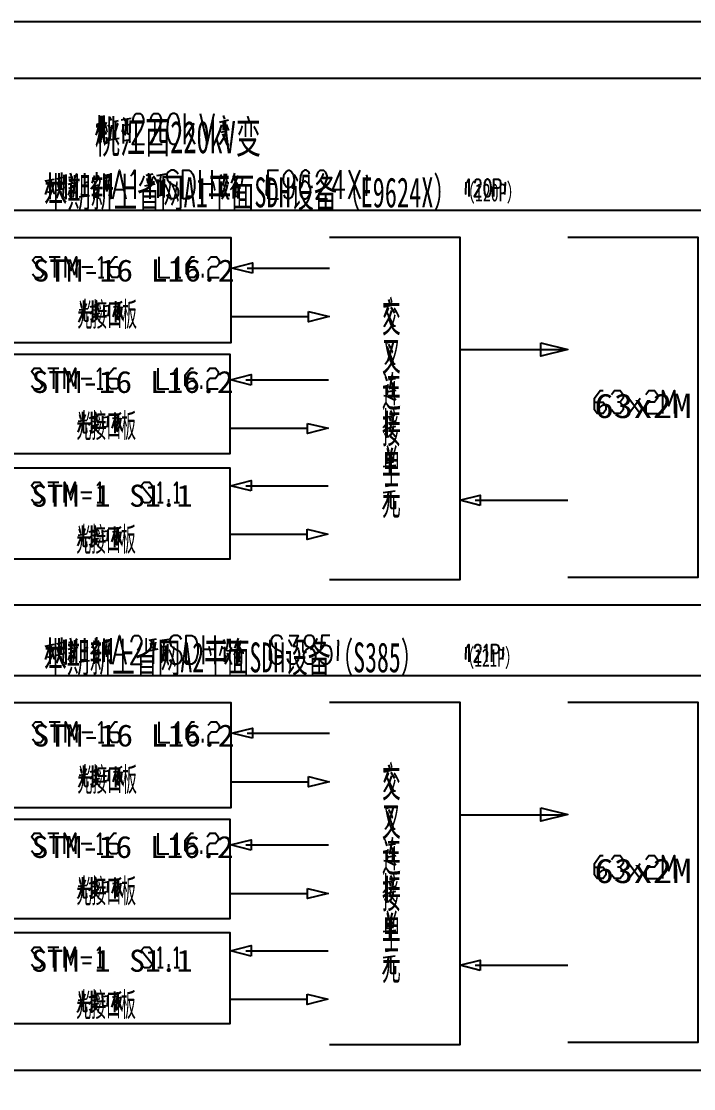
# Model space of a CAD drawing. Header units: metres. Extents: x 17 to 1757, y 17 to 1207.
# Drawn here: x 528 to 862, y 678 to 1207 of the extents above; entities that cross this region are included whole.
import ezdxf

# ---------------------------------------------------------------- set-up
doc = ezdxf.new("R2010")
doc.units = ezdxf.units.M
for name, color, linetype in [('LINES', 7, 'Continuous'), ('POLYLINES', 4, 'Continuous'), ('RECTS', 7, 'Continuous'), ('TEXTS', 3, 'Continuous')]:
    doc.layers.add(name, color=color, linetype=linetype)

msp = doc.modelspace()

# ---------------------------------------------------------------- linework, layer by layer
at = {"layer": 'LINES'}
for p, q in [((1672.37, 1179.07), (87.79, 1179.07)), ((566.95, 1160.93), (566.95, 1146.82)), ((568.39, 1160.5), (568.39, 1151.71)), ((572.14, 1160.06), (573, 1158.19)), ((609.58, 1146.53), (609.58, 1161.79)), ((628.58, 1160.78), (629.16, 1158.91)), ((566.95, 1156.18), (565.37, 1150.99)), ((565.66, 1156.32), (567.82, 1157.04)), ((566.95, 1155.74), (567.67, 1153.87)), ((567.67, 1156.03), (568.25, 1154.16)), ((570.55, 1157.47), (569.26, 1154.3)), ((572.42, 1154.16), (571.42, 1156.03)), ((572.28, 1148.11), (573.29, 1155.89)), ((573.72, 1157.62), (576.6, 1158.19)), ((575.16, 1157.76), (575.02, 1149.26)), ((577.9, 1158.62), (582.94, 1159.34)), ((578.76, 1156.46), (578.9, 1146.82)), ((582.36, 1156.18), (578.76, 1155.74)), ((582.22, 1147.25), (582.36, 1156.75)), ((614.04, 1156.75), (609.58, 1149.41)), ((627.72, 1156.18), (626.42, 1152)), ((626.71, 1157.47), (631.18, 1158.62)), ((628.44, 1157.76), (628.44, 1153.44)), ((629.45, 1158.19), (629.45, 1153.44)), ((630.02, 1156.32), (631.18, 1153.3)), ((567.24, 1151.42), (568.39, 1153.15)), ((569.26, 1153.44), (570.41, 1151.28)), ((572.28, 1148.4), (571.85, 1149.7)), ((573, 1148.83), (576.89, 1149.41)), ((611.3, 1152.29), (614.47, 1146.53)), ((627.58, 1152.43), (629.74, 1153.01)), ((617.06, 1119.31), (617.06, 1133.57)), ((622.82, 1133.57), (622.82, 1119.31)), ((686.76, 1133.57), (686.76, 1119.31)), ((690.79, 1119.31), (696.41, 1133.57)), ((690.79, 1133.57), (696.41, 1119.31)), ((540.31, 1128.24), (544.92, 1129.1)), ((542.62, 1132.42), (542.62, 1119.17)), ((546.07, 1129.39), (548.95, 1130.11)), ((546.94, 1132.13), (546.94, 1124.06)), ((546.94, 1127.81), (547.94, 1128.1)), ((548.38, 1132.42), (548.09, 1124.21)), ((549.53, 1131.26), (549.38, 1124.64)), ((549.53, 1130.69), (550.54, 1130.98)), ((549.53, 1127.95), (550.39, 1128.24)), ((551.98, 1129.97), (553.99, 1130.4)), ((552.41, 1129.39), (552.7, 1127.81)), ((552.7, 1132.27), (552.98, 1130.98)), ((553.42, 1130.11), (553.27, 1127.38)), ((554.57, 1127.38), (556.44, 1127.81)), ((556.01, 1131.84), (554.71, 1129.82)), ((559.75, 1132.13), (559.75, 1120.75)), ((563.5, 1127.09), (564.79, 1130.98)), ((565.66, 1132.56), (565.66, 1128.38)), ((567.53, 1128.53), (566.52, 1130.98)), ((569.26, 1131.98), (569.26, 1120.32)), ((569.26, 1130.98), (572.86, 1131.55)), ((570.7, 1129.54), (569.54, 1123.34)), ((569.83, 1128.67), (570.84, 1124.93)), ((572.14, 1129.97), (570.7, 1122.91)), ((571.27, 1128.67), (572.28, 1124.06)), ((590.28, 1131.12), (593.88, 1131.84)), ((590.71, 1129.68), (591.14, 1127.09)), ((592.15, 1131.41), (592.15, 1119.46)), ((592.87, 1126.8), (593.59, 1130.26)), ((600.07, 1131.55), (595.46, 1130.83)), ((596.04, 1128.96), (596.18, 1119.89)), ((599.5, 1128.38), (596.04, 1127.81)), ((597.19, 1127.95), (597.19, 1121.18)), ((597.34, 1128.1), (597.77, 1131.26)), ((598.34, 1128.1), (598.34, 1121.33)), ((599.21, 1120.03), (599.5, 1129.1)), ((627.14, 1131.41), (627.86, 1129.39)), ((627.72, 1121.76), (627.72, 1127.95)), ((629.02, 1131.84), (629.02, 1129.25)), ((629.02, 1131.12), (630.02, 1131.41)), ((633.48, 1129.82), (632.47, 1127.09)), ((634.2, 1132.13), (633.48, 1129.82)), ((633.62, 1130.26), (635.78, 1130.69)), ((541.46, 1122.77), (543.77, 1123.2)), ((545.93, 1123.63), (548.95, 1124.35)), ((546.94, 1123.06), (545.93, 1119.74)), ((546.94, 1125.79), (547.94, 1126.22)), ((547.8, 1123.2), (548.23, 1120.9)), ((549.38, 1124.78), (548.81, 1119.31)), ((549.38, 1124.93), (550.39, 1125.22)), ((551.69, 1126.66), (554.14, 1127.38)), ((552.55, 1123.92), (551.69, 1121.18)), ((551.98, 1124.64), (553.99, 1125.22)), ((553.42, 1123.92), (554.14, 1122.34)), ((555.58, 1127.52), (555.58, 1119.31)), ((561.48, 1127.66), (559.75, 1127.09)), ((566.81, 1126.22), (564.36, 1125.65)), ((564.36, 1125.94), (564.36, 1119.46)), ((564.36, 1123.78), (566.38, 1124.21)), ((566.66, 1119.46), (566.81, 1126.51)), ((575.02, 1124.06), (579.05, 1124.06)), ((594.6, 1126.66), (589.56, 1125.65)), ((598.06, 1126.22), (597.19, 1125.94)), ((597.19, 1123.92), (598.06, 1124.21)), ((617.06, 1126.8), (622.82, 1126.8)), ((627.72, 1127.38), (626.42, 1126.94)), ((628.44, 1123.49), (627.29, 1120.46)), ((628.73, 1125.79), (630.46, 1126.08)), ((630.6, 1126.51), (629.88, 1123.2)), ((633.48, 1125.36), (633.48, 1119.6)), ((633.48, 1124.78), (635.78, 1125.22)), ((633.77, 1122.62), (635.5, 1122.91)), ((634.63, 1124.93), (634.63, 1120.61)), ((635.93, 1125.5), (635.78, 1119.6)), ((650.76, 1126.8), (653.93, 1126.8)), ((557.16, 1120.46), (562.2, 1121.04)), ((564.36, 1122.05), (566.38, 1122.48)), ((564.36, 1120.18), (566.66, 1120.46)), ((596.18, 1120.9), (599.21, 1121.62)), ((635.78, 1120.61), (633.48, 1120.18)), ((650.76, 1119.31), (655.94, 1119.31)), ((913.7, 1113.55), (487.32, 1113.55)), ((542.18, 1090.66), (547.66, 1090.66)), ((544.92, 1090.66), (544.92, 1080.43)), ((558.46, 1085.62), (563.93, 1085.62)), ((566.66, 1080.43), (569.4, 1080.43)), ((604.82, 1080.43), (607.56, 1080.43)), ((618.36, 1080.43), (618.36, 1082.16)), ((640.39, 1085.04), (681.29, 1085.04)), ((561.34, 1064.74), (557.16, 1064.16)), ((558.46, 1065.46), (557.88, 1067.47)), ((559.32, 1068.91), (559.32, 1064.45)), ((559.75, 1064.88), (560.76, 1067.47)), ((564.22, 1066.18), (562.49, 1065.6)), ((562.49, 1062.29), (564.22, 1064.45)), ((567.24, 1064.74), (564.5, 1064.02)), ((564.65, 1066.61), (567.1, 1067.33)), ((565.51, 1064.88), (565.08, 1066.18)), ((565.37, 1069.06), (565.94, 1067.33)), ((566.38, 1067.04), (566.09, 1064.45)), ((569.26, 1066.75), (569.4, 1060.56)), ((569.26, 1066.18), (571.99, 1066.46)), ((571.7, 1061.71), (572.14, 1066.9)), ((575.16, 1065.46), (573.86, 1060.85)), ((576.17, 1066.03), (574.15, 1065.6)), ((575.16, 1068.62), (575.16, 1058.26)), ((575.16, 1064.45), (576.02, 1063.15)), ((576.46, 1067.33), (578.47, 1068.48)), ((576.89, 1065.31), (578.18, 1065.6)), ((708.22, 1065.89), (713.69, 1067.04)), ((710.09, 1065.6), (708.36, 1060.85)), ((710.52, 1069.49), (711.24, 1067.33)), ((711.67, 1065.6), (713.4, 1062.86)), ((561.48, 1058.69), (561.34, 1060.99)), ((564.22, 1062.14), (567.38, 1062.86)), ((565.51, 1064.16), (565.08, 1060.99)), ((565.8, 1060.42), (565.08, 1060.99)), ((565.8, 1060.42), (567.24, 1058.83)), ((566.38, 1062.58), (565.94, 1060.27)), ((569.4, 1061.42), (571.99, 1061.71)), ((632.33, 1060.99), (670.78, 1060.99)), ((712.97, 1048.61), (709.22, 1047.74)), ((710.52, 1047.31), (711.53, 1045.15)), ((745.8, 1044.58), (798.07, 1044.58)), ((541.61, 1035.36), (547.08, 1035.36)), ((544.34, 1035.36), (544.34, 1025.14)), ((558.02, 1030.32), (563.35, 1030.32)), ((639.82, 1029.6), (680.71, 1029.6)), ((708.94, 1031.04), (709.66, 1029.17)), ((710.52, 1029.74), (713.98, 1030.18)), ((712.39, 1032.05), (711.1, 1026)), ((712.54, 1028.3), (712.54, 1021.1)), ((566.09, 1025.14), (568.82, 1025.14)), ((604.25, 1025.14), (606.98, 1025.14)), ((617.78, 1025.14), (617.78, 1026.86)), ((708.07, 1026.29), (709.94, 1026.86)), ((710.52, 1023.84), (714.26, 1024.42)), ((710.66, 1025.86), (713.83, 1026.43)), ((708.22, 1021.82), (709.51, 1021.68)), ((829.61, 1012.9), (835.37, 1020.53)), ((829.61, 1020.53), (835.37, 1012.9)), ((557.88, 1010.3), (557.45, 1012.18)), ((558.74, 1013.76), (558.74, 1009.15)), ((559.32, 1009.73), (560.18, 1012.32)), ((564.07, 1011.31), (566.52, 1012.03)), ((564.79, 1013.76), (565.51, 1012.03)), ((565.8, 1011.74), (565.51, 1009.15)), ((568.68, 1011.6), (568.82, 1005.26)), ((571.27, 1006.56), (571.56, 1011.74)), ((574.73, 1013.33), (574.73, 1003.1)), ((575.88, 1012.03), (577.9, 1013.18)), ((710.52, 1011.31), (713.69, 1012.18)), ((711.53, 1014.34), (712.39, 1012.18)), ((712.82, 1011.89), (712.54, 1008.58)), ((560.9, 1009.44), (556.58, 1008.86)), ((556.66, 1003.68), (558.1, 1007.71)), ((561.91, 1007.14), (563.64, 1009.15)), ((563.64, 1011.02), (562.06, 1010.45)), ((563.64, 1006.85), (566.81, 1007.57)), ((566.66, 1009.44), (563.93, 1008.72)), ((564.94, 1009.58), (564.5, 1011.02)), ((565.08, 1009.01), (564.5, 1005.84)), ((565.8, 1007.28), (565.37, 1005.12)), ((568.68, 1010.88), (571.42, 1011.17)), ((568.82, 1006.13), (571.42, 1006.56)), ((574.73, 1010.3), (573.29, 1005.7)), ((575.59, 1010.74), (573.58, 1010.45)), ((574.73, 1009.15), (575.45, 1007.86)), ((576.31, 1010.02), (577.75, 1010.45)), ((707.93, 1005.98), (710.09, 1008.58)), ((710.09, 1010.88), (708.07, 1010.16)), ((710.09, 1005.7), (714.12, 1006.56)), ((713.98, 1009.01), (710.52, 1008)), ((711.82, 1008.29), (711.1, 1004.4)), ((711.67, 1009.15), (711.24, 1010.88)), ((712.82, 1006.27), (712.25, 1003.54)), ((560.9, 1003.39), (560.76, 1005.84)), ((565.22, 1005.26), (564.5, 1005.84)), ((565.22, 1005.26), (566.66, 1003.54)), ((631.75, 1005.55), (670.34, 1005.55)), ((712.1, 1003.68), (711.1, 1004.4)), ((712.1, 1003.68), (713.98, 1001.52)), ((709.8, 995.76), (710.52, 993.17)), ((712.39, 995.9), (711.53, 992.74)), ((709.51, 993.02), (709.51, 987.98)), ((712.82, 992.74), (709.51, 992.3)), ((709.94, 990.58), (712.39, 990.86)), ((711.1, 982.8), (711.1, 992.45)), ((712.97, 993.02), (712.68, 988.85)), ((707.93, 986.54), (714.12, 987.26)), ((709.51, 988.42), (712.97, 988.85)), ((541.61, 978.91), (547.08, 978.91)), ((544.34, 978.91), (544.34, 968.69)), ((639.82, 977.04), (680.57, 977.04)), ((707.93, 973.73), (713.83, 974.59)), ((709.08, 976.9), (712.82, 977.47)), ((557.88, 973.87), (563.35, 973.87)), ((601.51, 968.69), (601.51, 970.42)), ((753.43, 969.84), (799.37, 969.84)), ((566.09, 968.69), (568.82, 968.69)), ((596.04, 968.69), (598.78, 968.69)), ((604.25, 968.69), (606.84, 968.69)), ((557.74, 953.86), (557.3, 955.73)), ((558.74, 957.31), (558.74, 952.7)), ((559.18, 953.28), (560.04, 955.87)), ((563.64, 954.58), (561.91, 954)), ((563.93, 954.86), (566.52, 955.58)), ((564.94, 953.14), (564.5, 954.58)), ((564.65, 957.31), (565.37, 955.58)), ((565.8, 955.3), (565.51, 952.7)), ((568.54, 955.15), (568.82, 948.82)), ((568.54, 954.43), (571.42, 954.72)), ((568.68, 954.43), (571.42, 954.72)), ((571.13, 950.11), (571.56, 955.3)), ((574.58, 953.86), (573.14, 949.25)), ((575.45, 954.29), (573.58, 954)), ((574.58, 956.88), (574.58, 946.66)), ((575.88, 955.58), (577.9, 956.74)), ((576.17, 953.57), (577.61, 954)), ((556.51, 947.23), (558.02, 951.26)), ((560.76, 952.99), (556.58, 952.42)), ((560.9, 946.94), (560.76, 949.39)), ((561.91, 950.69), (563.64, 952.7)), ((563.5, 950.4), (566.81, 951.12)), ((566.66, 952.99), (563.93, 952.27)), ((564.94, 952.56), (564.5, 949.39)), ((565.22, 948.67), (564.5, 949.39)), ((565.22, 948.67), (566.66, 947.09)), ((565.8, 950.83), (565.37, 948.67)), ((568.82, 949.68), (571.42, 950.11)), ((574.58, 952.7), (575.45, 951.41)), ((631.75, 952.99), (670.2, 952.99)), ((487.32, 917.93), (913.7, 917.93)), ((542.62, 901.73), (542.62, 888.48)), ((546.94, 901.44), (546.94, 893.38)), ((548.38, 901.73), (548.09, 893.52)), ((549.53, 900.58), (549.38, 893.95)), ((549.53, 900), (550.54, 900.29)), ((552.7, 901.58), (552.98, 900.29)), ((556.01, 901.15), (554.71, 899.14)), ((559.75, 901.44), (559.75, 890.06)), ((563.5, 896.4), (564.79, 900.29)), ((565.66, 901.87), (565.66, 897.55)), ((567.53, 897.7), (566.52, 900.29)), ((569.26, 901.3), (569.26, 889.63)), ((569.26, 900.29), (572.86, 900.86)), ((591.86, 900.43), (595.46, 901.15)), ((593.74, 900.72), (593.74, 888.77)), ((601.66, 900.86), (597.05, 900.14)), ((599.06, 897.26), (599.35, 900.58)), ((618.79, 888.62), (618.79, 902.74)), ((624.41, 902.74), (624.41, 888.62)), ((628.73, 900.72), (629.45, 898.7)), ((630.6, 901.15), (630.6, 898.56)), ((630.6, 900.43), (631.75, 900.72)), ((635.93, 901.44), (635.06, 899.14)), ((540.31, 897.41), (544.92, 898.42)), ((546.07, 898.7), (548.95, 899.42)), ((546.94, 896.98), (547.94, 897.26)), ((546.94, 895.1), (547.94, 895.54)), ((549.53, 897.12), (550.39, 897.41)), ((551.69, 895.97), (554.14, 896.54)), ((551.98, 899.28), (553.99, 899.71)), ((552.41, 898.7), (552.7, 896.98)), ((553.42, 899.42), (553.27, 896.54)), ((554.57, 896.54), (556.44, 896.98)), ((555.58, 896.69), (555.58, 888.62)), ((561.48, 896.83), (559.75, 896.4)), ((566.81, 895.54), (564.36, 894.96)), ((564.36, 895.25), (564.36, 888.77)), ((566.66, 888.77), (566.81, 895.82)), ((570.7, 898.85), (569.54, 892.66)), ((569.83, 897.84), (570.84, 894.24)), ((572.14, 899.28), (570.7, 892.08)), ((571.27, 897.84), (572.28, 893.38)), ((596.18, 895.97), (591.29, 894.96)), ((592.44, 898.99), (592.87, 896.4)), ((594.46, 896.11), (595.18, 899.57)), ((597.62, 898.27), (597.77, 889.2)), ((601.08, 897.55), (597.62, 896.98)), ((598.78, 897.12), (598.78, 890.5)), ((599.64, 895.54), (598.78, 895.25)), ((599.93, 897.26), (599.93, 890.64)), ((600.94, 889.34), (601.08, 898.42)), ((618.79, 895.97), (624.41, 895.97)), ((629.3, 896.54), (628.01, 896.26)), ((629.3, 890.93), (629.3, 897.12)), ((630.31, 895.1), (632.04, 895.39)), ((632.18, 895.82), (631.46, 892.51)), ((635.06, 899.14), (634.06, 896.4)), ((635.21, 899.57), (637.37, 900)), ((541.46, 891.94), (543.77, 892.51)), ((545.93, 892.94), (548.95, 893.66)), ((546.94, 892.37), (545.93, 889.06)), ((547.8, 892.51), (548.23, 890.21)), ((549.38, 894.1), (548.81, 888.62)), ((549.38, 894.24), (550.39, 894.53)), ((552.55, 893.23), (551.69, 890.5)), ((551.98, 893.95), (553.99, 894.53)), ((553.42, 893.23), (554.14, 891.5)), ((557.16, 889.78), (562.2, 890.35)), ((564.36, 893.09), (566.38, 893.52)), ((564.36, 891.22), (566.38, 891.65)), ((564.36, 889.49), (566.66, 889.78)), ((575.02, 893.38), (579.05, 893.38)), ((597.77, 890.21), (600.94, 890.78)), ((598.78, 893.23), (599.64, 893.52)), ((630.17, 892.8), (628.87, 889.78)), ((635.21, 894.67), (635.21, 888.91)), ((635.21, 894.1), (637.51, 894.53)), ((637.37, 889.92), (635.21, 889.49)), ((635.5, 891.79), (637.08, 892.08)), ((636.36, 894.24), (636.36, 889.92)), ((637.51, 894.82), (637.37, 888.91)), ((913.7, 882.79), (487.32, 882.79)), ((542.18, 859.97), (547.66, 859.97)), ((544.92, 859.97), (544.92, 849.74)), ((558.46, 854.78), (563.93, 854.78)), ((640.39, 854.35), (681.29, 854.35)), ((566.66, 849.74), (569.4, 849.74)), ((604.82, 849.74), (607.56, 849.74)), ((618.36, 849.74), (618.36, 851.47)), ((558.46, 834.77), (557.88, 836.64)), ((559.32, 838.22), (559.32, 833.76)), ((559.75, 834.19), (560.76, 836.78)), ((565.37, 838.37), (565.94, 836.5)), ((575.16, 837.79), (575.16, 827.57)), ((576.46, 836.5), (578.47, 837.79)), ((710.52, 838.66), (711.24, 836.64)), ((561.34, 833.9), (557.16, 833.33)), ((564.22, 835.49), (562.49, 834.91)), ((562.49, 831.6), (564.22, 833.76)), ((564.22, 831.31), (567.38, 832.03)), ((567.24, 833.9), (564.5, 833.18)), ((564.65, 835.92), (567.1, 836.5)), ((565.51, 834.05), (565.08, 835.49)), ((565.51, 833.47), (565.08, 830.3)), ((566.38, 831.89), (565.94, 829.58)), ((566.38, 836.35), (566.09, 833.76)), ((569.26, 836.06), (569.4, 829.87)), ((569.26, 835.34), (571.99, 835.78)), ((571.7, 831.02), (572.14, 836.21)), ((575.16, 834.77), (573.86, 830.16)), ((576.17, 835.2), (574.15, 834.91)), ((575.16, 833.76), (576.02, 832.46)), ((576.89, 834.62), (578.18, 834.91)), ((708.22, 835.2), (713.69, 836.35)), ((710.09, 834.91), (708.36, 830.16)), ((711.67, 834.91), (713.4, 832.03)), ((561.48, 828), (561.34, 830.3)), ((565.8, 829.73), (565.08, 830.3)), ((565.8, 829.73), (567.24, 828)), ((569.4, 830.59), (571.99, 831.02)), ((632.33, 830.16), (670.78, 830.16)), ((712.97, 817.78), (709.22, 816.91)), ((710.52, 816.48), (711.53, 814.46)), ((745.8, 813.74), (798.07, 813.74)), ((541.61, 804.67), (547.08, 804.67)), ((544.34, 804.67), (544.34, 794.45)), ((558.02, 799.63), (563.35, 799.63)), ((708.94, 800.35), (709.66, 798.34)), ((712.39, 801.36), (711.1, 795.31)), ((566.09, 794.45), (568.82, 794.45)), ((604.25, 794.45), (606.98, 794.45)), ((617.78, 794.45), (617.78, 796.18)), ((639.82, 798.91), (680.71, 798.91)), ((708.07, 795.6), (709.94, 796.18)), ((710.52, 798.91), (713.98, 799.34)), ((710.66, 795.17), (713.83, 795.74)), ((712.54, 797.62), (712.54, 790.42)), ((708.22, 791.14), (709.51, 790.99)), ((710.52, 793.01), (714.26, 793.58)), ((829.61, 782.21), (835.37, 789.7)), ((829.61, 789.7), (835.37, 782.21)), ((711.53, 783.65), (712.39, 781.49)), ((560.9, 778.75), (556.58, 778.18)), ((557.88, 779.62), (557.45, 781.49)), ((558.74, 782.93), (558.74, 778.46)), ((559.32, 778.9), (560.18, 781.49)), ((561.91, 776.3), (563.64, 778.46)), ((563.64, 780.19), (562.06, 779.62)), ((566.66, 778.75), (563.93, 778.03)), ((564.07, 780.62), (566.52, 781.34)), ((564.94, 778.9), (564.5, 780.19)), ((564.79, 783.07), (565.51, 781.34)), ((565.8, 781.06), (565.51, 778.46)), ((568.68, 780.91), (568.82, 774.58)), ((568.68, 780.19), (571.42, 780.48)), ((571.27, 775.73), (571.56, 780.91)), ((574.73, 779.62), (573.29, 775.01)), ((575.59, 780.05), (573.58, 779.62)), ((574.73, 782.64), (574.73, 772.27)), ((574.73, 778.46), (575.45, 777.17)), ((575.88, 781.34), (577.9, 782.5)), ((576.31, 779.33), (577.75, 779.62)), ((710.09, 780.19), (708.07, 779.33)), ((710.52, 780.62), (713.69, 781.49)), ((711.67, 778.32), (711.24, 780.19)), ((712.82, 781.2), (712.54, 777.89)), ((560.9, 772.7), (560.76, 775.01)), ((563.64, 776.16), (566.81, 776.88)), ((565.08, 778.18), (564.5, 775.01)), ((565.22, 774.43), (564.5, 775.01)), ((565.22, 774.43), (566.66, 772.85)), ((565.8, 776.59), (565.37, 774.29)), ((568.82, 775.44), (571.42, 775.73)), ((631.75, 774.72), (670.34, 774.72)), ((707.93, 775.3), (710.09, 777.89)), ((710.09, 775.01), (714.12, 775.87)), ((713.98, 778.18), (710.52, 777.31)), ((711.82, 777.6), (711.1, 773.57)), ((712.1, 772.85), (711.1, 773.57)), ((712.82, 775.58), (712.25, 772.7)), ((712.1, 772.85), (713.98, 770.83)), ((709.8, 765.07), (710.52, 762.48)), ((712.39, 765.22), (711.53, 762.05)), ((709.51, 762.34), (709.51, 757.15)), ((712.82, 762.05), (709.51, 761.62)), ((709.51, 757.58), (712.97, 758.02)), ((709.94, 759.89), (712.39, 760.18)), ((711.1, 751.97), (711.1, 761.76)), ((712.97, 762.34), (712.68, 758.02)), ((707.93, 755.86), (714.12, 756.58)), ((541.61, 748.22), (547.08, 748.22)), ((544.34, 748.22), (544.34, 738)), ((709.08, 746.21), (712.82, 746.78)), ((557.88, 743.18), (563.35, 743.18)), ((639.82, 746.35), (680.57, 746.35)), ((707.93, 743.04), (713.83, 743.9)), ((566.09, 738), (568.82, 738)), ((596.04, 738), (598.78, 738)), ((601.51, 738), (601.51, 739.73)), ((604.25, 738), (606.84, 738)), ((753.43, 739.15), (799.37, 739.15)), ((558.74, 726.48), (558.74, 722.02)), ((564.65, 726.62), (565.37, 724.9)), ((574.58, 726.19), (574.58, 715.82)), ((575.88, 724.9), (577.9, 726.05)), ((560.76, 722.3), (556.58, 721.73)), ((557.74, 723.02), (557.3, 725.04)), ((559.18, 722.45), (560.04, 725.04)), ((563.64, 723.74), (561.91, 723.17)), ((561.91, 719.86), (563.64, 722.02)), ((563.5, 719.71), (566.81, 720.43)), ((563.93, 724.18), (566.52, 724.9)), ((566.66, 722.3), (563.93, 721.58)), ((564.94, 722.45), (564.5, 723.74)), ((564.94, 721.73), (564.5, 718.56)), ((565.8, 720.14), (565.37, 717.84)), ((565.8, 724.61), (565.51, 722.02)), ((568.54, 724.46), (568.82, 718.13)), ((568.54, 723.74), (571.42, 724.03)), ((568.68, 723.74), (571.42, 724.03)), ((571.13, 719.28), (571.56, 724.46)), ((574.58, 723.02), (573.14, 718.42)), ((575.45, 723.6), (573.58, 723.17)), ((574.58, 722.02), (575.45, 720.72)), ((576.17, 722.88), (577.61, 723.17)), ((631.75, 722.3), (670.2, 722.3)), ((560.9, 716.26), (560.76, 718.56)), ((565.22, 717.98), (564.5, 718.56)), ((565.22, 717.98), (566.66, 716.4)), ((568.82, 718.99), (571.42, 719.28)), ((487.32, 687.17), (913.7, 687.17))]:
    msp.add_line(p, q, dxfattribs=at)
at = {"layer": 'POLYLINES'}
for points in [[(569.26, 1160.78), (569.26, 1147.82), (569.69, 1147.1), (570.98, 1147.1), (570.7, 1149.98)], [(583.8, 1158.19), (583.8, 1158.91), (584.23, 1160.35), (584.66, 1161.07), (585.53, 1161.79), (587.26, 1161.79), (588.12, 1161.07), (588.55, 1160.35), (588.98, 1158.91), (588.98, 1157.47), (588.55, 1156.03), (587.69, 1153.73), (583.37, 1146.53), (589.42, 1146.53)], [(592.58, 1158.19), (592.58, 1158.91), (593.02, 1160.35), (593.45, 1161.07), (594.31, 1161.79), (596.04, 1161.79), (596.9, 1161.07), (597.34, 1160.35), (597.77, 1158.91), (597.77, 1157.47), (597.34, 1156.03), (596.47, 1153.73), (592.15, 1146.53), (598.2, 1146.53)], [(603.53, 1161.79), (602.23, 1161.07), (601.22, 1158.91), (600.79, 1155.17), (600.79, 1153.01), (601.22, 1149.41), (602.23, 1147.25), (603.53, 1146.53), (604.39, 1146.53), (605.69, 1147.25), (606.55, 1149.41), (606.98, 1153.01), (606.98, 1155.17), (606.55, 1158.91), (605.69, 1161.07), (604.39, 1161.79), (603.53, 1161.79)], [(617.06, 1161.79), (620.52, 1146.53), (623.98, 1161.79)], [(580.06, 1158.91), (580.06, 1154.45), (579.77, 1152.29), (578.9, 1150.7)], [(580.92, 1159.06), (580.92, 1152.29), (581.21, 1151.71), (581.93, 1151.71)], [(568.39, 1151.86), (568.25, 1149.98), (567.82, 1148.11), (567.24, 1146.67)], [(630.02, 1153.44), (628.87, 1149.7), (626.71, 1146.38)], [(628.15, 1151.57), (630.31, 1146.38), (631.46, 1146.38)], [(578.9, 1148.26), (581.78, 1148.69), (582.22, 1147.54)], [(573.72, 1119.31), (577.03, 1133.57), (580.2, 1119.31)], [(582.65, 1130.83), (583.51, 1131.55), (584.66, 1133.57), (584.66, 1119.31)], [(606.12, 1131.55), (605.4, 1132.85), (604.1, 1133.57), (602.52, 1133.57), (601.37, 1132.85), (600.5, 1131.55), (600.5, 1130.11), (600.94, 1128.82), (601.37, 1128.1), (602.09, 1127.38), (604.54, 1126.08), (605.4, 1125.36), (605.83, 1124.78), (606.12, 1123.34), (606.12, 1121.33), (605.4, 1120.03), (604.1, 1119.31), (602.52, 1119.31), (601.37, 1120.03), (600.5, 1121.33)], [(608.57, 1119.31), (608.57, 1133.57), (611.45, 1133.57), (612.6, 1132.85), (613.46, 1131.55), (613.9, 1130.11), (614.33, 1128.1), (614.33, 1124.78), (613.9, 1122.77), (613.46, 1121.33), (612.6, 1120.03), (611.45, 1119.31), (608.57, 1119.31)], [(650.76, 1119.31), (650.76, 1133.57), (655.94, 1133.57)], [(663.72, 1128.82), (663.29, 1126.8), (662.42, 1125.36), (661.27, 1124.78), (660.84, 1124.78), (659.69, 1125.36), (658.82, 1126.8), (658.39, 1128.82), (658.39, 1129.39), (658.82, 1131.55), (659.69, 1132.85), (660.84, 1133.57), (661.27, 1133.57), (662.42, 1132.85), (663.29, 1131.55), (663.72, 1128.82), (663.72, 1125.36), (663.29, 1122.05), (662.42, 1120.03), (661.27, 1119.31), (660.41, 1119.31), (659.26, 1120.03), (658.82, 1121.33)], [(671.35, 1131.55), (670.92, 1132.85), (669.77, 1133.57), (668.9, 1133.57), (667.75, 1132.85), (666.89, 1130.83), (666.46, 1127.38), (666.46, 1124.06), (666.89, 1121.33), (667.75, 1120.03), (668.9, 1119.31), (669.34, 1119.31), (670.49, 1120.03), (671.35, 1121.33), (671.78, 1123.34), (671.78, 1124.06), (671.35, 1126.08), (670.49, 1127.38), (669.34, 1128.1), (668.9, 1128.1), (667.75, 1127.38), (666.89, 1126.08), (666.46, 1124.06)], [(674.95, 1130.11), (674.95, 1130.83), (675.38, 1132.13), (675.82, 1132.85), (676.68, 1133.57), (678.26, 1133.57), (679.13, 1132.85), (679.42, 1132.13), (679.85, 1130.83), (679.85, 1129.39), (679.42, 1128.1), (678.7, 1126.08), (674.66, 1119.31), (680.28, 1119.31)], [(686.76, 1133.57), (682.73, 1124.06), (688.78, 1124.06)], [(542.62, 1128.53), (541.46, 1125.07), (540.17, 1121.62)], [(542.9, 1128.53), (544.49, 1122.19), (545.21, 1122.19)], [(550.54, 1131.41), (550.54, 1119.31), (549.82, 1120.46)], [(554.71, 1131.12), (554.42, 1124.06), (554.28, 1122.34), (553.99, 1120.03)], [(566.52, 1129.68), (564.36, 1125.94), (562.92, 1124.21)], [(572.86, 1132.13), (572.86, 1119.6), (571.99, 1121.62)], [(629.02, 1129.39), (628.73, 1127.66), (628.3, 1125.79)], [(630.02, 1131.84), (630.02, 1129.97), (630.17, 1128.1), (630.6, 1127.38), (631.32, 1127.38)], [(635.93, 1130.98), (634.63, 1128.1), (633.34, 1125.36), (632.04, 1123.78)], [(633.77, 1129.25), (636.65, 1124.78), (637.22, 1124.93)], [(650.09, 1131.29), (649.84, 1121.52), (650.18, 1120.96)], [(699.52, 1120.96), (699.95, 1130.71), (699.61, 1131.29)], [(749.11, 1127.38), (749.69, 1127.81), (750.41, 1129.1), (750.41, 1120.61)], [(753.29, 1127.09), (753.29, 1127.38), (753.58, 1128.24), (753.72, 1128.67), (754.3, 1129.1), (755.16, 1129.1), (755.74, 1128.67), (756.02, 1128.24), (756.17, 1127.38), (756.17, 1126.66), (756.02, 1125.79), (755.45, 1124.64), (753, 1120.61), (756.46, 1120.61)], [(759.34, 1129.1), (758.62, 1128.67), (758.18, 1127.38), (757.9, 1125.36), (757.9, 1124.21), (758.18, 1122.19), (758.62, 1120.9), (759.34, 1120.61), (759.91, 1120.61), (760.63, 1120.9), (761.06, 1122.19), (761.35, 1124.21), (761.35, 1125.36), (761.06, 1127.38), (760.63, 1128.67), (759.91, 1129.1), (759.34, 1129.1)], [(762.79, 1120.61), (762.79, 1129.1), (764.95, 1129.1), (765.67, 1128.67), (765.96, 1128.24), (766.1, 1127.38), (766.1, 1126.22), (765.96, 1125.36), (765.67, 1124.93), (764.95, 1124.64), (762.79, 1124.64)], [(552.98, 1126.94), (552.98, 1119.89), (552.41, 1121.18)], [(627.86, 1119.46), (629.16, 1121.33), (629.88, 1123.2)], [(628.87, 1124.78), (630.74, 1119.6), (631.46, 1119.6)], [(748.78, 1127.72), (748.63, 1121.85), (748.84, 1121.52)], [(768.24, 1121.52), (768.49, 1127.37), (768.29, 1127.72)], [(533.98, 1082.16), (535.42, 1080.43), (538.15, 1080.43), (539.45, 1082.16), (533.98, 1088.93), (535.42, 1090.66), (538.15, 1090.66), (539.45, 1088.93)], [(550.39, 1080.43), (550.39, 1090.66), (553.13, 1083.89), (555.86, 1090.66), (555.86, 1080.43)], [(566.66, 1088.93), (568.1, 1090.66), (568.1, 1080.43)], [(572.14, 1085.62), (576.17, 1085.62), (577.61, 1083.89), (577.61, 1082.16), (576.17, 1080.43), (573.43, 1080.43), (572.14, 1082.16), (572.14, 1087.2), (574.87, 1090.66), (576.17, 1090.66)], [(596.62, 1090.66), (596.62, 1080.43), (602.09, 1080.43)], [(604.82, 1088.93), (606.12, 1090.66), (606.12, 1080.43)], [(610.3, 1085.62), (614.33, 1085.62), (615.62, 1083.89), (615.62, 1082.16), (614.33, 1080.43), (611.59, 1080.43), (610.3, 1082.16), (610.3, 1087.2), (612.89, 1090.66), (614.33, 1090.66)], [(621.1, 1088.93), (622.54, 1090.66), (625.13, 1090.66), (626.57, 1088.93), (626.57, 1087.2), (625.13, 1085.62), (622.54, 1085.62), (621.1, 1083.89), (621.1, 1080.43), (626.57, 1080.43)], [(642.98, 1082.45), (632.76, 1085.04), (642.98, 1087.63), (642.98, 1082.45)], [(642.98, 1082.45), (632.76, 1085.04), (642.98, 1087.63), (642.98, 1082.45)], [(556.73, 1058.4), (557.45, 1059.41), (558.46, 1061.57), (558.89, 1064.3)], [(559.61, 1064.59), (559.61, 1059.26), (560.04, 1058.83), (561.48, 1058.83)], [(563.78, 1068.91), (563.78, 1058.4), (563.06, 1059.98)], [(576.46, 1068.05), (576.31, 1063.01), (575.88, 1059.41)], [(578.33, 1065.89), (577.75, 1062.29), (577.18, 1060.85), (576.17, 1059.12)], [(577.03, 1064.3), (578.62, 1059.7), (579.05, 1059.7)], [(564.22, 1058.4), (565.37, 1059.55), (565.94, 1060.27)], [(670.78, 1063.44), (681, 1060.99), (670.78, 1058.4), (670.78, 1063.44)], [(670.78, 1063.44), (681, 1060.99), (670.78, 1058.4), (670.78, 1063.44)], [(711.96, 1064.02), (710.81, 1060.56), (708.22, 1055.95)], [(709.66, 1063.01), (712.97, 1056.38), (713.98, 1056.38)], [(712.97, 1048.9), (711.1, 1042.27), (709.94, 1038.82), (708.79, 1037.23)], [(709.66, 1046.16), (712.97, 1037.52), (713.83, 1037.52)], [(786.12, 1047.89), (799.37, 1044.58), (786.12, 1041.26), (786.12, 1047.89)], [(786.12, 1047.89), (799.37, 1044.58), (786.12, 1041.26), (786.12, 1047.89)], [(533.54, 1026.86), (534.84, 1025.14), (537.58, 1025.14), (538.87, 1026.86), (533.54, 1033.78), (534.84, 1035.36), (537.58, 1035.36), (538.87, 1033.78)], [(549.82, 1025.14), (549.82, 1035.36), (552.55, 1028.59), (555.29, 1035.36), (555.29, 1025.14)], [(566.09, 1033.78), (567.53, 1035.36), (567.53, 1025.14)], [(571.56, 1030.32), (575.59, 1030.32), (577.03, 1028.59), (577.03, 1026.86), (575.59, 1025.14), (573, 1025.14), (571.56, 1026.86), (571.56, 1032.05), (574.3, 1035.36), (575.59, 1035.36)], [(596.04, 1035.36), (596.04, 1025.14), (601.51, 1025.14)], [(604.25, 1033.78), (605.54, 1035.36), (605.54, 1025.14)], [(609.72, 1030.32), (613.75, 1030.32), (615.05, 1028.59), (615.05, 1026.86), (613.75, 1025.14), (611.02, 1025.14), (609.72, 1026.86), (609.72, 1032.05), (612.46, 1035.36), (613.75, 1035.36)], [(620.52, 1033.78), (621.96, 1035.36), (624.7, 1035.36), (625.99, 1033.78), (625.99, 1032.05), (624.7, 1030.32), (621.96, 1030.32), (620.52, 1028.59), (620.52, 1025.14), (625.99, 1025.14)], [(642.41, 1027.01), (632.18, 1029.6), (642.41, 1032.19), (642.41, 1027.01)], [(642.41, 1027.01), (632.18, 1029.6), (642.41, 1032.19), (642.41, 1027.01)], [(710.09, 1027.3), (709.66, 1024.85), (709.94, 1023.7), (709.51, 1021.68)], [(812.62, 1018.51), (816.94, 1018.51), (818.23, 1016.64), (818.23, 1014.77), (816.94, 1012.9), (814.06, 1012.9), (812.62, 1014.77), (812.62, 1020.53), (815.5, 1024.27), (816.94, 1024.27)], [(821.11, 1022.4), (822.55, 1024.27), (825.43, 1024.27), (826.87, 1022.4), (826.87, 1020.53), (825.43, 1018.51), (823.99, 1018.51)], [(838.1, 1022.4), (839.54, 1024.27), (842.42, 1024.27), (843.86, 1022.4), (843.86, 1020.53), (842.42, 1018.51), (839.54, 1018.51), (838.1, 1016.64), (838.1, 1012.9), (843.86, 1012.9)], [(846.6, 1012.9), (846.6, 1024.27), (849.48, 1016.64), (852.36, 1024.27), (852.36, 1012.9)], [(709.51, 1021.68), (713.4, 1019.66), (714.26, 1020.1)], [(825.43, 1018.51), (826.87, 1016.64), (826.87, 1014.77), (825.43, 1012.9), (822.55, 1012.9), (821.11, 1014.77)], [(563.21, 1013.76), (563.21, 1003.25), (562.49, 1004.69)], [(575.88, 1012.9), (575.88, 1007.86), (575.3, 1004.11)], [(709.66, 1014.19), (709.66, 1001.09), (708.65, 1003.1)], [(559.03, 1009.3), (559.03, 1003.97), (559.46, 1003.54), (560.9, 1003.54)], [(577.75, 1010.59), (577.18, 1007.14), (576.6, 1005.7), (575.59, 1003.82)], [(576.46, 1009.15), (578.18, 1004.54), (578.47, 1004.54)], [(670.34, 1008), (680.57, 1005.55), (670.34, 1002.96), (670.34, 1008)], [(670.34, 1008), (680.57, 1005.55), (670.34, 1002.96), (670.34, 1008)], [(563.64, 1003.25), (564.79, 1004.4), (565.37, 1005.12)], [(710.09, 1001.09), (711.53, 1002.53), (712.25, 1003.54)], [(642.41, 974.45), (632.18, 977.04), (642.41, 979.63), (642.41, 974.45)], [(642.41, 974.45), (632.18, 977.04), (642.41, 979.63), (642.41, 974.45)], [(533.4, 970.42), (534.84, 968.69), (537.58, 968.69), (538.87, 970.42), (533.4, 977.18), (534.84, 978.91), (537.58, 978.91), (538.87, 977.18)], [(549.82, 968.69), (549.82, 978.91), (552.41, 972.14), (555.14, 978.91), (555.14, 968.69)], [(566.09, 977.18), (567.38, 978.91), (567.38, 968.69)], [(587.83, 970.42), (589.27, 968.69), (592.01, 968.69), (593.3, 970.42), (587.83, 977.18), (589.27, 978.91), (592.01, 978.91), (593.3, 977.18)], [(596.04, 977.18), (597.34, 978.91), (597.34, 968.69)], [(604.25, 977.18), (605.54, 978.91), (605.54, 968.69)], [(710.38, 973.73), (709.8, 969.84), (707.64, 965.38)], [(711.53, 974.02), (711.53, 966.53), (711.82, 965.95), (713.98, 965.95), (713.98, 969.41)], [(755.88, 967.25), (745.8, 969.84), (755.88, 972.43), (755.88, 967.25)], [(755.88, 967.25), (745.8, 969.84), (755.88, 972.43), (755.88, 967.25)], [(563.21, 957.31), (563.21, 946.8), (562.34, 948.24)], [(575.88, 956.45), (575.74, 951.41), (575.3, 947.66)], [(577.75, 954.14), (577.18, 950.69), (576.6, 949.25), (575.45, 947.38)], [(670.2, 955.58), (680.42, 952.99), (670.2, 950.4), (670.2, 955.58)], [(670.2, 955.58), (680.42, 952.99), (670.2, 950.4), (670.2, 955.58)], [(559.03, 952.85), (559.03, 947.52), (559.46, 947.09), (560.9, 947.09)], [(563.5, 946.8), (564.65, 947.95), (565.37, 948.67)], [(576.46, 952.7), (578.04, 948.1), (578.47, 948.1)], [(550.54, 900.72), (550.54, 888.62), (549.82, 889.78)], [(554.71, 900.43), (554.42, 893.38), (554.28, 891.5), (553.99, 889.34)], [(572.86, 901.44), (572.86, 888.91), (571.99, 890.78)], [(573.72, 888.62), (577.03, 902.74), (580.2, 888.62)], [(583.08, 899.42), (583.08, 900.14), (583.51, 901.44), (583.94, 902.16), (584.66, 902.74), (586.39, 902.74), (587.11, 902.16), (587.54, 901.44), (587.98, 900.14), (587.98, 898.7), (587.54, 897.41), (586.68, 895.39), (582.65, 888.62), (588.41, 888.62)], [(607.85, 900.72), (606.98, 902.16), (605.83, 902.74), (604.1, 902.74), (602.95, 902.16), (602.09, 900.72), (602.09, 899.42), (602.52, 897.98), (602.95, 897.41), (603.67, 896.69), (606.12, 895.39), (606.98, 894.67), (607.42, 893.95), (607.85, 892.66), (607.85, 890.64), (606.98, 889.34), (605.83, 888.62), (604.1, 888.62), (602.95, 889.34), (602.09, 890.64)], [(610.15, 888.62), (610.15, 902.74), (613.03, 902.74), (614.33, 902.16), (615.05, 900.72), (615.48, 899.42), (615.91, 897.41), (615.91, 893.95), (615.48, 891.94), (615.05, 890.64), (614.33, 889.34), (613.03, 888.62), (610.15, 888.62)], [(631.75, 901.15), (631.75, 899.28), (631.75, 897.26), (632.18, 896.54), (632.9, 896.54)], [(637.51, 900.29), (636.36, 897.26), (634.92, 894.67), (633.62, 893.09)], [(651.71, 900.56), (651.46, 890.79), (651.8, 890.23)], [(657.96, 900.72), (657.24, 902.16), (655.94, 902.74), (654.36, 902.74), (653.21, 902.16), (652.34, 900.72), (652.34, 899.42), (652.78, 897.98), (653.21, 897.41), (653.93, 896.69), (656.38, 895.39), (657.24, 894.67), (657.53, 893.95), (657.96, 892.66), (657.96, 890.64), (657.24, 889.34), (655.94, 888.62), (654.36, 888.62), (653.21, 889.34), (652.34, 890.64)], [(661.27, 902.74), (665.74, 902.74), (663.29, 897.41), (664.44, 897.41), (665.3, 896.69), (665.74, 895.97), (666.17, 893.95), (666.17, 892.66), (665.74, 890.64), (664.87, 889.34), (663.72, 888.62), (662.42, 888.62), (661.27, 889.34), (660.84, 889.92), (660.41, 891.36)], [(670.49, 902.74), (669.34, 902.16), (668.9, 900.72), (668.9, 899.42), (669.34, 897.98), (670.2, 897.41), (671.78, 896.69), (672.94, 895.97), (673.8, 894.67), (674.23, 893.38), (674.23, 891.36), (673.8, 889.92), (673.37, 889.34), (672.22, 888.62), (670.49, 888.62), (669.34, 889.34), (668.9, 889.92), (668.47, 891.36), (668.47, 893.38), (668.9, 894.67), (669.77, 895.97), (670.92, 896.69), (672.65, 897.41), (673.37, 897.98), (673.8, 899.42), (673.8, 900.72), (673.37, 902.16), (672.22, 902.74), (670.49, 902.74)], [(681.43, 902.74), (677.4, 902.74), (676.97, 896.69), (677.4, 897.41), (678.7, 897.98), (679.85, 897.98), (681.14, 897.41), (681.86, 895.97), (682.3, 893.95), (682.3, 892.66), (681.86, 890.64), (681.14, 889.34), (679.85, 888.62), (678.7, 888.62), (677.4, 889.34), (676.97, 889.92), (676.68, 891.36)], [(685.35, 890.23), (685.78, 899.99), (685.44, 900.56)], [(542.62, 897.7), (541.46, 894.38), (540.17, 890.78)], [(542.9, 897.7), (544.49, 891.36), (545.21, 891.36)], [(552.98, 896.26), (552.98, 889.2), (552.41, 890.5)], [(566.52, 898.99), (564.36, 895.25), (562.92, 893.52)], [(630.6, 898.7), (630.31, 896.83), (629.88, 895.1)], [(635.5, 898.56), (638.23, 894.1), (638.81, 894.24)], [(748.78, 896.99), (748.63, 891.13), (748.84, 890.79)], [(749.11, 896.69), (749.69, 897.12), (750.41, 898.27), (750.41, 889.78)], [(753.29, 896.26), (753.29, 896.69), (753.58, 897.55), (753.72, 897.98), (754.3, 898.27), (755.16, 898.27), (755.74, 897.98), (756.02, 897.55), (756.17, 896.69), (756.17, 895.82), (756.02, 895.1), (755.45, 893.81), (753, 889.78), (756.46, 889.78)], [(757.9, 896.69), (758.33, 897.12), (759.05, 898.27), (759.05, 889.78)], [(761.78, 889.78), (761.78, 898.27), (763.94, 898.27), (764.66, 897.98), (764.95, 897.55), (765.24, 896.69), (765.24, 895.54), (764.95, 894.67), (764.66, 894.24), (763.94, 893.81), (761.78, 893.81)], [(767.27, 890.79), (767.52, 896.64), (767.32, 896.99)], [(629.45, 888.77), (630.74, 890.64), (631.46, 892.51)], [(630.46, 894.1), (632.33, 888.91), (633.05, 888.91)], [(533.98, 851.47), (535.42, 849.74), (538.15, 849.74), (539.45, 851.47), (533.98, 858.24), (535.42, 859.97), (538.15, 859.97), (539.45, 858.24)], [(550.39, 849.74), (550.39, 859.97), (553.13, 853.06), (555.86, 859.97), (555.86, 849.74)], [(566.66, 858.24), (568.1, 859.97), (568.1, 849.74)], [(572.14, 854.78), (576.17, 854.78), (577.61, 853.06), (577.61, 851.47), (576.17, 849.74), (573.43, 849.74), (572.14, 851.47), (572.14, 856.51), (574.87, 859.97), (576.17, 859.97)], [(596.62, 859.97), (596.62, 849.74), (602.09, 849.74)], [(604.82, 858.24), (606.12, 859.97), (606.12, 849.74)], [(610.3, 854.78), (614.33, 854.78), (615.62, 853.06), (615.62, 851.47), (614.33, 849.74), (611.59, 849.74), (610.3, 851.47), (610.3, 856.51), (612.89, 859.97), (614.33, 859.97)], [(621.1, 858.24), (622.54, 859.97), (625.13, 859.97), (626.57, 858.24), (626.57, 856.51), (625.13, 854.78), (622.54, 854.78), (621.1, 853.06), (621.1, 849.74), (626.57, 849.74)], [(642.98, 851.76), (632.76, 854.35), (642.98, 856.8), (642.98, 851.76)], [(642.98, 851.76), (632.76, 854.35), (642.98, 856.8), (642.98, 851.76)], [(563.78, 838.22), (563.78, 827.71), (563.06, 829.3)], [(576.46, 837.36), (576.31, 832.32), (575.88, 828.72)], [(556.73, 827.71), (557.45, 828.72), (558.46, 830.74), (558.89, 833.62)], [(559.61, 833.9), (559.61, 828.58), (560.04, 828), (561.48, 828)], [(578.33, 835.2), (577.75, 831.6), (577.18, 830.16), (576.17, 828.43)], [(577.03, 833.62), (578.62, 829.01), (579.05, 829.01)], [(670.78, 832.75), (681, 830.16), (670.78, 827.71), (670.78, 832.75)], [(670.78, 832.75), (681, 830.16), (670.78, 827.71), (670.78, 832.75)], [(711.96, 833.18), (710.81, 829.87), (708.22, 825.26)], [(709.66, 832.18), (712.97, 825.7), (713.98, 825.7)], [(564.22, 827.71), (565.37, 828.86), (565.94, 829.58)], [(712.97, 818.21), (711.1, 811.44), (709.94, 808.13), (708.79, 806.54)], [(709.66, 815.47), (712.97, 806.83), (713.83, 806.83)], [(786.12, 817.2), (799.37, 813.89), (786.12, 810.58), (786.12, 817.2)], [(786.12, 817.2), (799.37, 813.89), (786.12, 810.58), (786.12, 817.2)], [(533.54, 796.18), (534.84, 794.45), (537.58, 794.45), (538.87, 796.18), (533.54, 802.94), (534.84, 804.67), (537.58, 804.67), (538.87, 802.94)], [(549.82, 794.45), (549.82, 804.67), (552.55, 797.9), (555.29, 804.67), (555.29, 794.45)], [(566.09, 802.94), (567.53, 804.67), (567.53, 794.45)], [(571.56, 799.63), (575.59, 799.63), (577.03, 797.9), (577.03, 796.18), (575.59, 794.45), (573, 794.45), (571.56, 796.18), (571.56, 801.22), (574.3, 804.67), (575.59, 804.67)], [(596.04, 804.67), (596.04, 794.45), (601.51, 794.45)], [(604.25, 802.94), (605.54, 804.67), (605.54, 794.45)], [(609.72, 799.63), (613.75, 799.63), (615.05, 797.9), (615.05, 796.18), (613.75, 794.45), (611.02, 794.45), (609.72, 796.18), (609.72, 801.22), (612.46, 804.67), (613.75, 804.67)], [(620.52, 802.94), (621.96, 804.67), (624.7, 804.67), (625.99, 802.94), (625.99, 801.22), (624.7, 799.63), (621.96, 799.63), (620.52, 797.9), (620.52, 794.45), (625.99, 794.45)], [(642.41, 796.32), (632.18, 798.91), (642.41, 801.36), (642.41, 796.32)], [(642.41, 796.32), (632.18, 798.91), (642.41, 801.36), (642.41, 796.32)], [(710.09, 796.61), (709.66, 794.16), (709.94, 792.86), (709.51, 790.99)], [(709.51, 790.99), (713.4, 788.98), (714.26, 789.41)], [(812.62, 787.82), (816.94, 787.82), (818.23, 785.95), (818.23, 784.08), (816.94, 782.21), (814.06, 782.21), (812.62, 784.08), (812.62, 789.7), (815.5, 793.58), (816.94, 793.58)], [(821.11, 791.57), (822.55, 793.58), (825.43, 793.58), (826.87, 791.57), (826.87, 789.7), (825.43, 787.82), (823.99, 787.82)], [(838.1, 791.57), (839.54, 793.58), (842.42, 793.58), (843.86, 791.57), (843.86, 789.7), (842.42, 787.82), (839.54, 787.82), (838.1, 785.95), (838.1, 782.21), (843.86, 782.21)], [(846.6, 782.21), (846.6, 793.58), (849.48, 785.95), (852.36, 793.58), (852.36, 782.21)], [(825.43, 787.82), (826.87, 785.95), (826.87, 784.08), (825.43, 782.21), (822.55, 782.21), (821.11, 784.08)], [(559.03, 778.61), (559.03, 773.28), (559.46, 772.85), (560.9, 772.85)], [(563.21, 782.93), (563.21, 772.42), (562.49, 774)], [(575.88, 782.21), (575.88, 777.02), (575.3, 773.42)], [(577.75, 779.9), (577.18, 776.3), (576.6, 775.01), (575.59, 773.14)], [(709.66, 783.5), (709.66, 770.4), (708.65, 772.27)], [(556.3, 772.42), (557.02, 773.42), (557.88, 775.58), (558.31, 778.32)], [(563.64, 772.42), (564.79, 773.57), (565.37, 774.29)], [(576.46, 778.32), (578.18, 773.71), (578.47, 773.71)], [(670.34, 777.31), (680.57, 774.72), (670.34, 772.27), (670.34, 777.31)], [(670.34, 777.31), (680.57, 774.72), (670.34, 772.27), (670.34, 777.31)], [(710.09, 770.4), (711.53, 771.84), (712.25, 772.7)], [(533.4, 739.73), (534.84, 738), (537.58, 738), (538.87, 739.73), (533.4, 746.5), (534.84, 748.22), (537.58, 748.22), (538.87, 746.5)], [(549.82, 738), (549.82, 748.22), (552.41, 741.46), (555.14, 748.22), (555.14, 738)], [(566.09, 746.5), (567.38, 748.22), (567.38, 738)], [(587.83, 739.73), (589.27, 738), (592.01, 738), (593.3, 739.73), (587.83, 746.5), (589.27, 748.22), (592.01, 748.22), (593.3, 746.5)], [(596.04, 746.5), (597.34, 748.22), (597.34, 738)], [(604.25, 746.5), (605.54, 748.22), (605.54, 738)], [(642.41, 743.76), (632.18, 746.35), (642.41, 748.94), (642.41, 743.76)], [(642.41, 743.76), (632.18, 746.35), (642.41, 748.94), (642.41, 743.76)], [(710.38, 743.04), (709.8, 739.15), (707.64, 734.69)], [(711.53, 743.33), (711.53, 735.7), (711.82, 735.26), (713.98, 735.26), (713.98, 738.72)], [(755.88, 736.56), (745.8, 739.15), (755.88, 741.74), (755.88, 736.56)], [(755.88, 736.56), (745.8, 739.15), (755.88, 741.74), (755.88, 736.56)], [(563.21, 726.48), (563.21, 715.97), (562.34, 717.55)], [(575.88, 725.76), (575.74, 720.58), (575.3, 716.98)], [(556.15, 715.97), (556.87, 716.98), (557.74, 719.14), (558.31, 721.87)], [(559.03, 722.16), (559.03, 716.83), (559.46, 716.4), (560.9, 716.4)], [(577.75, 723.46), (577.18, 719.86), (576.6, 718.42), (575.45, 716.69)], [(576.46, 721.87), (578.04, 717.26), (578.47, 717.26)], [(670.2, 724.75), (680.42, 722.3), (670.2, 719.71), (670.2, 724.75)], [(670.2, 724.75), (680.42, 722.3), (670.2, 719.71), (670.2, 724.75)], [(563.5, 715.97), (564.65, 717.12), (565.37, 717.84)]]:
    msp.add_lwpolyline(points, dxfattribs=at)
at = {"layer": 'RECTS'}
for points in [[(16.87, 1207.44), (1700.66, 1207.44), (1700.66, 16.85), (16.87, 16.85)], [(523.46, 1100.16), (632.33, 1100.16), (632.33, 1048.03), (523.46, 1048.03)], [(681.29, 1100.3), (745.8, 1100.3), (745.8, 930.38), (681.29, 930.38)], [(799.37, 1100.3), (863.88, 1100.3), (863.88, 931.54), (799.37, 931.54)], [(522.89, 1042.27), (631.75, 1042.27), (631.75, 992.88), (522.89, 992.88)], [(522.74, 985.97), (631.75, 985.97), (631.75, 940.61), (522.74, 940.61)], [(523.46, 869.47), (632.33, 869.47), (632.33, 817.34), (523.46, 817.34)], [(681.29, 869.62), (745.8, 869.62), (745.8, 699.7), (681.29, 699.7)], [(799.37, 869.62), (863.88, 869.62), (863.88, 700.85), (799.37, 700.85)], [(522.89, 811.58), (631.75, 811.58), (631.75, 762.19), (522.89, 762.19)], [(522.89, 755.42), (631.9, 755.42), (631.9, 710.06), (522.89, 710.06)]]:
    msp.add_lwpolyline(points, dxfattribs=at)

# ---------------------------------------------------------------- texts
at = {"layer": 'TEXTS'}
for s, height, width, p in [('桃江西220kV变', 16.04, 0.596416, (564.94, 1142.04)), ('本期新上省网A1平面SDH设备（E9624X）', 14.85, 0.596782, (539.74, 1115.15)), ('（120P）', 8.91, 0.64964, (745.8, 1118.11)), ('STM-16', 10.95, 1.115567, (533.98, 1078.37)), ('L16.2', 10.95, 1.115567, (592.59, 1078.37)), ('光接口板', 11.88, 0.477213, (556.3, 1056.17)), ('交', 15.2, 0.466145, (707.35, 1053.24)), ('叉', 15.2, 0.466145, (707.35, 1033.94)), ('STM-16', 10.95, 1.115567, (533.54, 1023.08)), ('L16.2', 10.95, 1.115567, (592.16, 1023.08)), ('连', 15.2, 0.466145, (707.35, 1016.23)), ('63x2M', 12.16, 1.165367, (812.62, 1010.61)), ('光接口板', 11.88, 0.477213, (555.86, 1001.01)), ('接', 15.2, 0.466145, (707.35, 998.23)), ('单', 15.2, 0.466145, (707.35, 979.94)), ('STM-1', 10.95, 1.054714, (533.4, 966.63)), ('S1.1', 10.95, 1.054714, (581.89, 966.63)), ('元', 15.2, 0.466145, (707.35, 962.52)), ('光接口板', 11.88, 0.477213, (555.72, 944.57)), ('本期新上省网A2平面SDH设备（S385）', 14.85, 0.583093, (539.74, 884.47)), ('（121P）', 8.91, 0.625557, (745.8, 887.28)), ('STM-16', 10.95, 1.115567, (533.98, 847.69)), ('L16.2', 10.95, 1.115567, (592.59, 847.69)), ('光接口板', 11.88, 0.477213, (556.3, 825.48)), ('交', 15.2, 0.466145, (707.35, 822.55)), ('叉', 15.2, 0.466145, (707.35, 803.11)), ('STM-16', 10.95, 1.115567, (533.54, 792.39)), ('L16.2', 10.95, 1.115567, (592.16, 792.39)), ('连', 15.2, 0.466145, (707.35, 785.54)), ('63x2M', 12.16, 1.165367, (812.62, 779.92)), ('光接口板', 11.88, 0.477213, (555.86, 770.18)), ('接', 15.2, 0.466145, (707.35, 767.54)), ('单', 15.2, 0.466145, (707.35, 749.11)), ('STM-1', 10.95, 1.054714, (533.4, 735.94)), ('S1.1', 10.95, 1.054714, (581.89, 735.94)), ('元', 15.2, 0.466145, (707.35, 731.83)), ('光接口板', 11.88, 0.477213, (555.72, 713.73))]:
    msp.add_text(s, height=height, dxfattribs=dict(at, width=width)).set_placement(p)

doc.saveas('drawing.dxf')
